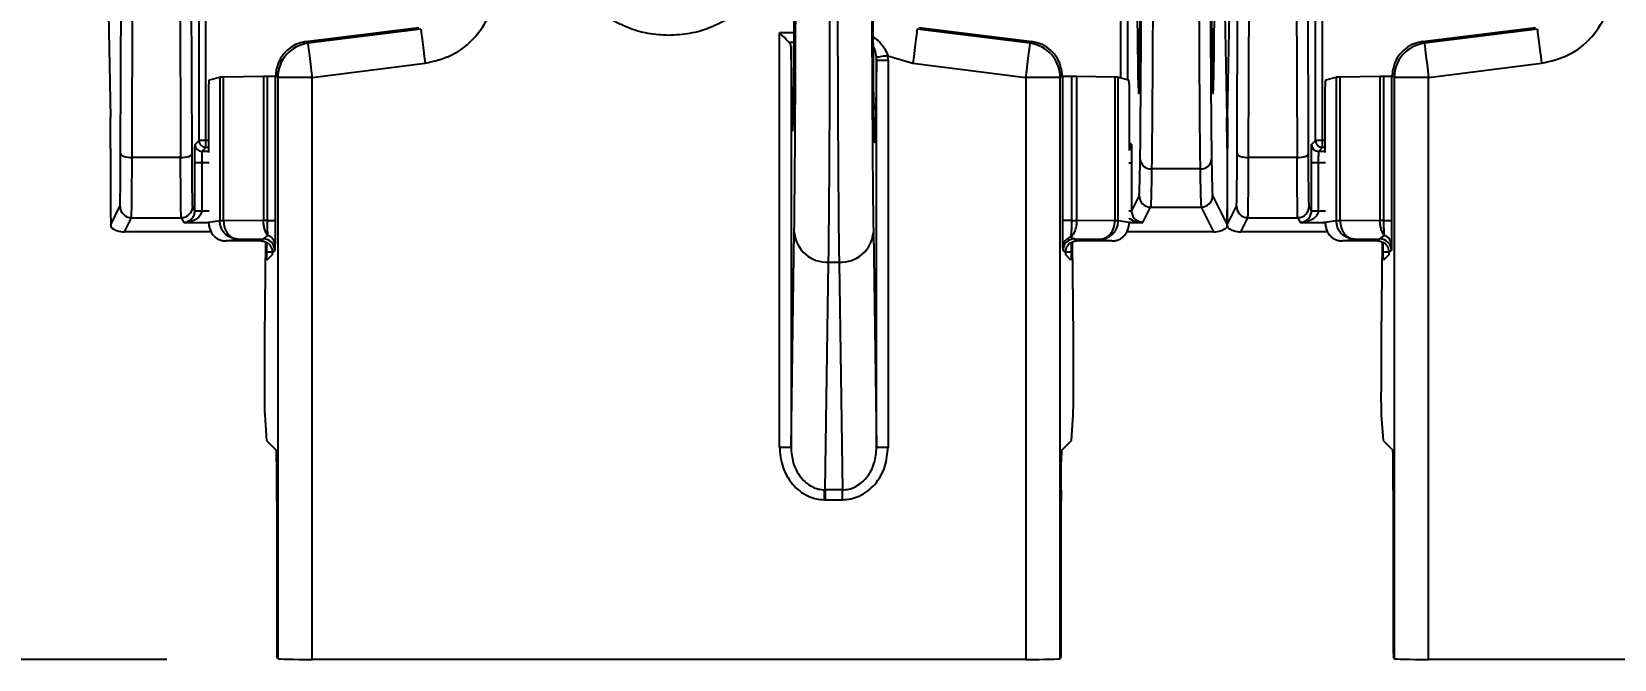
# Model space of a CAD drawing. Header units: inches. Extents: x 897.4 to 914.4, y -8.5 to 2.5.
# Drawn here: x 906.065 to 907.426, y -2.488 to -1.948 of the extents above; entities that cross this region are included whole.
import ezdxf

# ---------------------------------------------------------------- set-up
doc = ezdxf.new("R2010")
doc.units = ezdxf.units.IN
doc.header["$LTSCALE"] = 4
doc.header["$MEASUREMENT"] = 0
doc.layers.get('0').update_dxf_attribs({"linetype": 'CONTINUOUS'})
doc.layers.get('DEFPOINTS').update_dxf_attribs({"linetype": 'CONTINUOUS'})
doc.layers.add('DIMENSIONS', color=140, linetype='CONTINUOUS')
doc.styles.get("Standard").update_dxf_attribs({"font": 'romans.shx'})
doc.dimstyles.get("Standard").update_dxf_attribs({"dimtxt": 0.15, "dimasz": 0.18, "dimexe": 0.0625, "dimexo": 0.125, "dimgap": 0.0625, "dimtad": 0, "dimtih": 1, "dimtoh": 1, "dimzin": 0, "dimdsep": 46, "dimtxsty": 'Standard', "dimcen": 0.09, "dimadec": 0, "dimazin": 0, "dimtfac": 1, "dimtofl": 0, "dimtmove": 0, "dimatfit": 3, "dimfxl": 1, "dimtolj": 1, "dimtzin": 0, "dimarcsym": 0})

# ---------------------------------------------------------------- blocks, each defined once
blk = doc.blocks.new('*D9')
at = {"layer": 'DEFPOINTS', "color": 0}
for p in [(906.3065, 1.413), (905.4688, -2.4882), (906.3065, -2.4882)]:
    blk.add_point(p, dxfattribs=at)
at = {"layer": 'DIMENSIONS', "color": 0, "lineweight": -2}
for p, q in [((906.1815, 1.413), (905.4063, 1.413)), ((905.4688, 1.233), (905.4688, -0.2233)), ((905.4688, -2.3082), (905.4688, -0.8519)), ((906.1815, -2.4882), (905.4063, -2.4882))]:
    blk.add_line(p, q, dxfattribs=at)
at = {"layer": 'DIMENSIONS', "color": 0}
for points in [[(905.4388, 1.233), (905.4988, 1.233), (905.4688, 1.413)], [(905.4388, -2.3082), (905.4988, -2.3082), (905.4688, -2.4882)]]:
    blk.add_solid(points, dxfattribs=at)
at = {"layer": 'DIMENSIONS', "color": 0, "char_height": 0.15, "attachment_point": 5}
for s, insert in [('\\A1;3.90', (905.4688, -0.4001)), ('\\A1;[99.1]', (905.4688, -0.7144))]:
    blk.add_mtext(s, dxfattribs=dict(at, insert=insert))

msp = doc.modelspace()

# ---------------------------------------------------------------- linework, layer by layer
for p, q in [((906.1419, -2.053), (906.143, -1.6969)), ((906.1517, -2.0564), (906.1529, -1.7002)), ((906.1923, -1.7002), (906.1934, -2.0564)), ((906.2033, -2.053), (906.2022, -1.6969)), ((907.1018, -2.053), (907.103, -1.6969)), ((907.1117, -2.0564), (907.1128, -1.7002)), ((907.1523, -1.7002), (907.1534, -2.0564)), ((907.1632, -2.053), (907.1621, -1.6969)), ((906.131, -1.9093), (906.1331, -2.0219)), ((907.0909, -1.9093), (907.093, -2.0219)), ((907.0936, -2.0219), (907.0957, -1.9093)), ((906.2093, -2.0418), (906.2093, -1.9192)), ((906.2152, -2.0418), (906.2152, -1.9192)), ((907.0016, -1.9192), (907.0016, -1.9878)), ((907.0075, -1.9192), (907.0075, -1.9893)), ((907.1693, -2.0418), (907.1693, -1.9192)), ((907.1752, -2.0418), (907.1752, -1.9192)), ((906.3012, -1.9566), (906.3983, -1.9445)), ((906.8283, -1.9445), (906.9255, -1.9566)), ((907.2611, -1.9566), (907.3583, -1.9445)), ((906.3012, -1.9566), (906.3028, -1.9581)), ((906.4, -1.9459), (906.3028, -1.9581)), ((906.7084, -2.3056), (906.7084, -1.949)), ((906.721, -1.9491), (906.7084, -1.949)), ((906.721, -1.9575), (906.7168, -1.9574)), ((906.9238, -1.9581), (906.8267, -1.9459)), ((906.9238, -1.9581), (906.9255, -1.9566)), ((907.2611, -1.9566), (907.2628, -1.9581)), ((907.3599, -1.9459), (907.2628, -1.9581)), ((906.7183, -1.9606), (906.7183, -2.3056)), ((906.7189, -2.0067), (906.7183, -1.9606)), ((906.7919, -1.9725), (906.7913, -2.0152)), ((906.7919, -1.9725), (906.7918, -1.9701)), ((906.7919, -2.3056), (906.7919, -1.9725)), ((906.7919, -1.9725), (906.8017, -1.9725)), ((906.8017, -1.9725), (906.8015, -1.9688)), ((906.8015, -1.9688), (906.823, -1.9752)), ((906.8017, -1.9725), (906.8017, -2.3056)), ((906.2753, -1.9859), (906.2747, -1.9867)), ((906.2747, -1.9867), (906.2747, -2.1106)), ((906.277, -1.9874), (906.2753, -1.9859)), ((906.2753, -1.9859), (906.2753, -1.9859)), ((906.3065, -1.9874), (906.4036, -1.9752)), ((906.823, -1.9752), (906.9202, -1.9874)), ((906.9514, -1.9859), (906.9497, -1.9874)), ((906.9519, -1.9867), (906.9514, -1.9859)), ((906.9519, -2.1106), (906.9519, -1.9867)), ((907.2352, -1.9859), (907.2347, -1.9867)), ((907.2347, -1.9867), (907.2347, -2.1106)), ((907.2369, -1.9874), (907.2352, -1.9859)), ((907.2352, -1.9859), (907.2352, -1.9859)), ((907.2664, -1.9874), (907.3636, -1.9752)), ((906.2177, -2.052), (906.2177, -1.9981)), ((906.2182, -1.9895), (906.2271, -1.9873)), ((906.2271, -1.9873), (906.2271, -2.1108)), ((906.2647, -1.9868), (906.2304, -1.9872)), ((906.2304, -2.1108), (906.2304, -1.9872)), ((906.2647, -1.9868), (906.2647, -2.1106)), ((906.2681, -2.1106), (906.2681, -1.9868)), ((906.3065, -1.9874), (906.277, -1.9874)), ((906.277, -1.9874), (906.277, -2.4875)), ((906.3065, -2.4882), (906.3065, -1.9874)), ((906.9202, -1.9874), (906.9202, -2.4882)), ((906.9497, -1.9874), (906.9202, -1.9874)), ((906.9497, -2.4875), (906.9497, -1.9874)), ((906.9595, -1.9868), (906.9595, -2.1106)), ((906.9641, -2.1106), (906.9641, -1.9868)), ((906.9968, -1.9872), (906.9641, -1.9868)), ((906.9968, -1.9872), (906.9968, -2.1108)), ((906.9997, -2.1108), (906.9997, -1.9873)), ((906.9997, -1.9873), (907.0085, -1.9895)), ((907.009, -1.9981), (907.009, -2.0504)), ((907.1776, -2.052), (907.1776, -1.9981)), ((907.1781, -1.9895), (907.1871, -1.9873)), ((907.1871, -1.9873), (907.1871, -2.1108)), ((907.2246, -1.9868), (907.1903, -1.9872)), ((907.1903, -2.1108), (907.1903, -1.9872)), ((907.2246, -1.9868), (907.2246, -2.1106)), ((907.228, -2.1106), (907.228, -1.9868)), ((907.2664, -1.9874), (907.2369, -1.9874)), ((907.2369, -1.9874), (907.2369, -2.4875)), ((907.2664, -2.4882), (907.2664, -1.9874)), ((906.7189, -2.0067), (906.7205, -2.0067)), ((906.1332, -2.0487), (906.1332, -2.0871)), ((906.2059, -2.0452), (906.2093, -2.0418)), ((906.2152, -2.0418), (906.2093, -2.0418)), ((906.2152, -2.0477), (906.2118, -2.0511)), ((906.2177, -2.0511), (906.2118, -2.0511)), ((906.2152, -2.0477), (906.2152, -2.0418)), ((906.2177, -2.0418), (906.2152, -2.0418)), ((906.2177, -2.0477), (906.2152, -2.0477)), ((907.009, -2.0433), (907.0109, -2.0452)), ((907.0932, -2.0487), (907.0932, -2.0871)), ((907.0935, -2.0871), (907.0935, -2.0487)), ((907.1658, -2.0452), (907.1693, -2.0418)), ((907.1752, -2.0418), (907.1693, -2.0418)), ((907.1752, -2.0477), (907.1718, -2.0511)), ((907.1776, -2.0511), (907.1718, -2.0511)), ((907.1752, -2.0477), (907.1752, -2.0418)), ((907.1776, -2.0418), (907.1752, -2.0418)), ((907.1776, -2.0477), (907.1752, -2.0477)), ((906.1934, -2.0564), (906.1517, -2.0564)), ((906.2058, -2.1022), (906.2058, -2.061)), ((906.2117, -2.061), (906.2058, -2.061)), ((906.2117, -2.061), (906.2117, -2.1022)), ((906.218, -2.061), (906.2117, -2.061)), ((907.0086, -2.061), (907.0111, -2.061)), ((907.0111, -2.061), (907.0111, -2.1022)), ((907.07, -2.0662), (907.0283, -2.0662)), ((907.1534, -2.0564), (907.1117, -2.0564)), ((907.1657, -2.1022), (907.1657, -2.061)), ((907.1716, -2.061), (907.1657, -2.061)), ((907.1716, -2.061), (907.1716, -2.1022)), ((907.1779, -2.061), (907.1716, -2.061)), ((907.0176, -2.0892), (907.0111, -2.1022)), ((907.0808, -2.0892), (907.0933, -2.1143)), ((906.1334, -2.1143), (906.1413, -2.0983)), ((906.1451, -2.1203), (906.1512, -2.1082)), ((906.1512, -2.1082), (906.194, -2.1082)), ((906.194, -2.1082), (906.1961, -2.1123)), ((906.2058, -2.1022), (906.2038, -2.0983)), ((906.2058, -2.1024), (906.2058, -2.1022)), ((906.2058, -2.1022), (906.2117, -2.1022)), ((906.2117, -2.1022), (906.2117, -2.1025)), ((906.218, -2.1025), (906.2117, -2.1025)), ((907.0086, -2.1022), (907.0111, -2.1022)), ((907.0111, -2.1022), (907.0111, -2.1024)), ((907.0208, -2.1123), (907.0274, -2.0991)), ((907.0274, -2.0991), (907.0709, -2.0991)), ((907.0709, -2.0991), (907.0815, -2.1203)), ((907.0933, -2.1143), (907.1013, -2.0983)), ((907.1051, -2.1203), (907.1111, -2.1082)), ((907.1111, -2.1082), (907.1539, -2.1082)), ((907.1539, -2.1082), (907.156, -2.1123)), ((907.1657, -2.1022), (907.1638, -2.0983)), ((907.1657, -2.1024), (907.1657, -2.1022)), ((907.1657, -2.1022), (907.1716, -2.1022)), ((907.1716, -2.1022), (907.1716, -2.1025)), ((907.1779, -2.1025), (907.1716, -2.1025)), ((906.2198, -2.1203), (906.1451, -2.1203)), ((906.1961, -2.1123), (906.2177, -2.1123)), ((906.2271, -2.1108), (906.2177, -2.1123)), ((906.2177, -2.1123), (906.2177, -2.1115)), ((906.2304, -2.1108), (906.2271, -2.1108)), ((906.2647, -2.1106), (906.2304, -2.1108)), ((906.2304, -2.1108), (906.2304, -2.1108)), ((906.7183, -2.3056), (906.7211, -2.1207)), ((906.7891, -2.1207), (906.7919, -2.3056)), ((906.9968, -2.1109), (906.9641, -2.1106)), ((906.9968, -2.1108), (906.9968, -2.1109)), ((906.9997, -2.1108), (906.9968, -2.1108)), ((906.9997, -2.1108), (906.9997, -2.1109)), ((907.009, -2.1123), (906.9997, -2.1108)), ((907.0815, -2.1203), (907.0069, -2.1203)), ((907.009, -2.1115), (907.009, -2.1123)), ((907.009, -2.1123), (907.0208, -2.1123)), ((907.1798, -2.1203), (907.1051, -2.1203)), ((907.156, -2.1123), (907.1776, -2.1123)), ((907.1871, -2.1108), (907.1776, -2.1123)), ((907.1776, -2.1123), (907.1776, -2.1115)), ((907.1903, -2.1108), (907.1871, -2.1108)), ((907.2246, -2.1106), (907.1903, -2.1108)), ((907.1903, -2.1108), (907.1903, -2.1108)), ((906.2303, -2.128), (906.2326, -2.1282)), ((906.2326, -2.1282), (906.2427, -2.1266)), ((906.2628, -2.1282), (906.2326, -2.1282)), ((906.2398, -2.1261), (906.2427, -2.1266)), ((906.2427, -2.1266), (906.2646, -2.1264)), ((906.2628, -2.1282), (906.2646, -2.1264)), ((906.2646, -2.1264), (906.2685, -2.1235)), ((906.2665, -2.129), (906.2656, -2.2108)), ((906.2675, -2.1375), (906.2675, -2.1295)), ((906.2745, -2.1363), (906.2726, -2.138)), ((906.9522, -2.1363), (906.9521, -2.1335)), ((906.9541, -2.138), (906.9522, -2.1363)), ((906.9588, -2.1247), (906.962, -2.1264)), ((906.9592, -2.1295), (906.9591, -2.1375)), ((906.9611, -2.2108), (906.9602, -2.129)), ((906.962, -2.1264), (906.984, -2.1266)), ((906.962, -2.1264), (906.9639, -2.1282)), ((906.9941, -2.1282), (906.9639, -2.1282)), ((906.984, -2.1266), (906.9871, -2.1261)), ((906.984, -2.1266), (906.9941, -2.1282)), ((906.9941, -2.1282), (906.9964, -2.128)), ((907.1902, -2.128), (907.1925, -2.1282)), ((907.1925, -2.1282), (907.2027, -2.1266)), ((907.2227, -2.1282), (907.1925, -2.1282)), ((907.1997, -2.1261), (907.2027, -2.1266)), ((907.2027, -2.1266), (907.2246, -2.1264)), ((907.2227, -2.1282), (907.2246, -2.1264)), ((907.2246, -2.1264), (907.2285, -2.1235)), ((907.2264, -2.129), (907.2256, -2.2108)), ((907.2275, -2.1375), (907.2274, -2.1295)), ((907.2344, -2.1363), (907.2325, -2.138)), ((906.2675, -2.1375), (906.2725, -2.1375)), ((906.2725, -2.1397), (906.2677, -2.1446)), ((906.7476, -2.3424), (906.7506, -2.1463)), ((906.7506, -2.1463), (906.7596, -2.1463)), ((906.7596, -2.1463), (906.7625, -2.3424)), ((906.9541, -2.1375), (906.9591, -2.1375)), ((906.959, -2.1446), (906.9542, -2.1397)), ((907.2275, -2.1375), (907.2325, -2.1375)), ((907.2325, -2.1397), (907.2276, -2.1446)), ((906.2656, -2.2108), (906.2656, -2.2583)), ((906.9611, -2.2583), (906.9611, -2.2108)), ((907.2256, -2.2108), (907.2256, -2.2583)), ((906.2658, -2.2778), (906.2673, -2.2999)), ((906.9593, -2.2998), (906.9609, -2.2778)), ((907.2257, -2.2778), (907.2273, -2.2999)), ((906.2674, -2.3), (906.2673, -2.2999)), ((906.2674, -2.3), (906.2759, -2.3085)), ((906.7084, -2.3056), (906.7183, -2.3056)), ((906.7919, -2.3056), (906.8017, -2.3056)), ((906.9508, -2.3085), (906.9593, -2.3)), ((906.9593, -2.2998), (906.9593, -2.3)), ((907.2273, -2.3), (907.2273, -2.2999)), ((907.2273, -2.3), (907.2359, -2.3085)), ((906.2762, -2.3426), (906.2761, -2.3184)), ((906.9505, -2.3426), (906.9506, -2.3184)), ((907.2361, -2.3426), (907.236, -2.3184)), ((906.2762, -2.3525), (906.2762, -2.4755)), ((906.7471, -2.3509), (906.7476, -2.3509)), ((906.7472, -2.3424), (906.7476, -2.3424)), ((906.7625, -2.3424), (906.7476, -2.3424)), ((906.7476, -2.3424), (906.7476, -2.3509)), ((906.7476, -2.3509), (906.7625, -2.3509)), ((906.7625, -2.3509), (906.7625, -2.3424)), ((906.9505, -2.4755), (906.9505, -2.3525)), ((907.2361, -2.3525), (907.2361, -2.4755)), ((906.277, -2.4875), (906.2763, -2.4854)), ((906.9202, -2.4882), (906.3065, -2.4882)), ((906.9504, -2.4854), (906.9497, -2.4875)), ((907.2369, -2.4875), (907.2362, -2.4854)), ((907.8801, -2.4882), (907.2664, -2.4882))]:
    msp.add_line(p, q)
at = {"flags": 128}
for points in [[(906.3028, -1.9581), (906.3029, -1.9587), (906.3031, -1.9604), (906.3035, -1.9631), (906.3039, -1.9667), (906.3045, -1.9712), (906.3051, -1.9762), (906.3058, -1.9817), (906.3065, -1.9874)], [(906.4, -1.9459), (906.4, -1.9465), (906.4003, -1.9482), (906.4006, -1.9509), (906.4011, -1.9546), (906.4016, -1.959), (906.4022, -1.9641), (906.4029, -1.9695), (906.4036, -1.9752)], [(906.7168, -1.9574), (906.7156, -1.9562), (906.714, -1.9547), (906.7123, -1.9529), (906.7104, -1.951), (906.7084, -1.949)], [(906.8267, -1.9459), (906.8266, -1.9465), (906.8264, -1.9482), (906.8261, -1.9509), (906.8256, -1.9546), (906.8251, -1.959), (906.8244, -1.9641), (906.8238, -1.9695), (906.823, -1.9752)], [(906.9202, -1.9874), (906.9209, -1.9817), (906.9216, -1.9762), (906.9222, -1.9712), (906.9228, -1.9667), (906.9232, -1.9631), (906.9235, -1.9604), (906.9238, -1.9587), (906.9238, -1.9581)], [(907.2628, -1.9581), (907.2629, -1.9587), (907.2631, -1.9604), (907.2634, -1.9631), (907.2639, -1.9667), (907.2644, -1.9712), (907.2651, -1.9762), (907.2657, -1.9817), (907.2664, -1.9874)], [(907.3599, -1.9459), (907.36, -1.9465), (907.3602, -1.9482), (907.3605, -1.9509), (907.361, -1.9546), (907.3616, -1.959), (907.3622, -1.9641), (907.3629, -1.9695), (907.3636, -1.9752)], [(906.8015, -1.9688), (906.7997, -1.9691), (906.7979, -1.9693), (906.7963, -1.9695), (906.7949, -1.9697), (906.7937, -1.9699), (906.7927, -1.97), (906.7921, -1.9701), (906.7918, -1.9701)], [(906.1419, -2.053), (906.1421, -2.0537), (906.1427, -2.0543), (906.1436, -2.0549), (906.1448, -2.0554), (906.1463, -2.0558), (906.148, -2.0561), (906.1498, -2.0563), (906.1517, -2.0564)], [(906.1934, -2.0564), (906.1954, -2.0563), (906.1972, -2.0561), (906.1989, -2.0558), (906.2004, -2.0554), (906.2016, -2.0549), (906.2025, -2.0543), (906.2031, -2.0537), (906.2033, -2.053)], [(907.1018, -2.053), (907.102, -2.0537), (907.1026, -2.0543), (907.1035, -2.0549), (907.1047, -2.0554), (907.1062, -2.0558), (907.1079, -2.0561), (907.1098, -2.0563), (907.1117, -2.0564)], [(907.1534, -2.0564), (907.1553, -2.0563), (907.1571, -2.0561), (907.1588, -2.0558), (907.1603, -2.0554), (907.1615, -2.0549), (907.1625, -2.0543), (907.163, -2.0537), (907.1632, -2.053)], [(906.2058, -2.1024), (906.2059, -2.1024), (906.2062, -2.1024), (906.2068, -2.1024), (906.2075, -2.1024), (906.2084, -2.1024), (906.2094, -2.1024), (906.2105, -2.1024), (906.2117, -2.1025)], [(907.0086, -2.1024), (907.0093, -2.1024), (907.0101, -2.1024), (907.0106, -2.1024), (907.0109, -2.1024), (907.0111, -2.1024)], [(907.1657, -2.1024), (907.1658, -2.1024), (907.1662, -2.1024), (907.1667, -2.1024), (907.1675, -2.1024), (907.1683, -2.1024), (907.1694, -2.1024), (907.1705, -2.1024), (907.1716, -2.1025)], [(906.7471, -2.3509), (906.7471, -2.3496), (906.7471, -2.3483), (906.7472, -2.3471), (906.7472, -2.346), (906.7472, -2.3449), (906.7472, -2.3439), (906.7472, -2.3431), (906.7472, -2.3424)]]:
    msp.add_lwpolyline(points, dxfattribs=at)
for centre, radius, start, end in [((906.3065, -1.9874), 0.0295, 97.1288, 179.9963), ((906.9202, -1.9874), 0.0295, 0.0044, 82.8706), ((907.2664, -1.9874), 0.0295, 97.1288, 179.9963), ((906.7838, -2.0154), 0.00752, 0.7879, 38.271), ((906.2118, -2.0452), 0.00591, 180.0051, 269.9978), ((907.005, -2.0452), 0.00591, 312.4287, 359.9801), ((907.1718, -2.0452), 0.00591, 180.0051, 269.9978), ((907.0277, -2.057), 0.00924, 185.397, 274.005), ((907.0707, -2.057), 0.00924, 265.9947, 354.6024), ((907.0274, -2.0892), 0.00984, 180.0137, 269.9932), ((907.0709, -2.0892), 0.00984, 270.0068, 359.9863), ((906.1512, -2.0983), 0.00984, 180.0123, 269.9945), ((906.194, -2.0983), 0.00984, 270.0082, 359.985), ((907.1111, -2.0983), 0.00984, 180.0123, 269.9945), ((907.1539, -2.0983), 0.00984, 270.0082, 359.985), ((906.2308, -2.23), 0.1192, 90.1997, 91.7592), ((906.2338, -2.1108), 0.00673, 179.8105, 180.5677), ((906.7489, -2.1185), 0.0279, 184.693, 273.5181), ((906.7613, -2.1185), 0.0279, 266.4819, 355.3073), ((906.9964, -2.2083), 0.0974, 88.1078, 89.7954), ((907.1907, -2.23), 0.1192, 90.1997, 91.7592), ((907.1938, -2.1108), 0.00673, 179.8105, 180.5677), ((906.2646, -2.1363), 0.00984, 0.0035, 89.9965), ((906.2658, -2.1319), 0.00886, 2.2495, 71.9749), ((906.9615, -2.1337), 0.00939, 106.109, 178.7451), ((906.962, -2.1363), 0.00984, 90.0037, 179.9963), ((907.2246, -2.1363), 0.00984, 0.0035, 89.9965), ((907.2257, -2.1319), 0.00886, 2.2495, 71.9749)]:
    msp.add_arc(centre, radius, start, end)
for centre, major_axis, ratio, start_param, end_param in [((907.0172, -1.8241), (0, 0.1772), 0.008727, 1.570796, 4.712389), ((907.0811, -1.8241), (0, 0.1772), 0.008727, 1.570796, 4.712389), ((906.7197, -1.8565), (0, 0.1769), 0.008727, 2.584961, 4.712389), ((906.3049, -1.9859), (0.0221, -0.0195), 0.999932, 2.418406, 3.661574), ((906.7084, -1.9606), (0.00984, -0.00008), 0.622195, 0.013944, 0.561811), ((906.9218, -1.9859), (-0.0221, -0.0195), 0.999932, 2.621611, 3.86478), ((907.2648, -1.9859), (0.0221, -0.0195), 0.999932, 2.418406, 3.661574), ((906.133, -2.0487), (0, 0.0295), 0.008727, 4.712389, 5.846853), ((907.0929, -2.0487), (0, 0.0295), 0.008727, 4.712389, 5.846853), ((907.0937, -2.0487), (0, 0.0295), 0.008727, 0.436332, 1.570796), ((906.1335, -2.0871), (0, 0.0295), 0.008727, 1.570796, 2.738614), ((907.0934, -2.0871), (0, 0.0295), 0.008727, 1.570796, 2.738614), ((907.0932, -2.0871), (0, 0.0295), 0.008727, 3.544571, 4.712389), ((906.1427, -2.1154), (0.0101, -0.0015), 0.462497, 3.718444, 5.026646), ((907.084, -2.1154), (0.0101, 0.0015), 0.462497, 4.398132, 5.706334), ((907.1026, -2.1154), (0.0101, -0.0015), 0.462497, 3.718444, 5.026646), ((906.2725, -2.1299), (0, 0.00984), 0.008727, 3.150319, 3.734407), ((906.9542, -2.1299), (0, 0.00984), 0.008727, 2.548778, 3.132866), ((907.2325, -2.1299), (0, 0.00984), 0.008727, 3.150319, 3.734407), ((906.2658, -2.2583), (0, 0.0197), 0.008727, 1.570796, 3.01942), ((906.9609, -2.2583), (0, 0.0197), 0.008727, 3.263766, 4.712389), ((907.2257, -2.2583), (0, 0.0197), 0.008727, 1.570796, 3.01942), ((906.2759, -2.3282), (0, 0.0197), 0.008727, 5.235988, 6.274459), ((906.9508, -2.3282), (0, 0.0197), 0.008727, 0.008727, 1.047198), ((907.2358, -2.3282), (0, 0.0197), 0.008727, 5.235988, 6.274459), ((906.276, -2.3525), (0, 0.0197), 0.008727, 4.712389, 5.235988), ((906.9506, -2.3525), (0, 0.0197), 0.008727, 1.047198, 1.570796), ((907.236, -2.3525), (0, 0.0197), 0.008727, 4.712389, 5.235988), ((906.2763, -2.4755), (0, 0.00984), 0.008727, 1.570796, 3.115413), ((906.9504, -2.4755), (0, 0.00984), 0.008727, 3.167773, 4.712389), ((907.2362, -2.4755), (0, 0.00984), 0.008727, 1.570796, 3.115413), ((906.3065, -2.4875), (0.0295, 0), 0.026186, 3.150319, 4.712389), ((906.9202, -2.4875), (0.0295, 0), 0.026186, 4.712389, 6.274459), ((907.2664, -2.4875), (0.0295, 0), 0.026186, 3.150319, 4.712389)]:
    msp.add_ellipse(centre, major_axis=major_axis, ratio=ratio, start_param=start_param, end_param=end_param)
for points, knots in [([(906.6133, -1.758), (906.6073, -1.7584), (906.5951, -1.759), (906.5771, -1.7645), (906.56, -1.7733), (906.5447, -1.7858), (906.5342, -1.7986), (906.5276, -1.81), (906.5223, -1.8215), (906.518, -1.8363), (906.5163, -1.8545), (906.518, -1.8727), (906.5232, -1.8907), (906.5321, -1.9079), (906.5446, -1.9232), (906.5574, -1.9337), (906.5688, -1.9403), (906.5803, -1.9455), (906.5951, -1.9501), (906.6073, -1.9507), (906.6133, -1.951)], [0, 0, 0, 0, 0.059974, 0.119983, 0.184936, 0.249956, 0.314908, 0.347281, 0.380016, 0.439973, 0.499999, 0.559956, 0.619983, 0.684935, 0.749957, 0.814909, 0.847281, 0.880016, 0.939991, 1, 1, 1, 1]), ([(906.6133, -1.951), (906.6194, -1.9507), (906.6315, -1.9501), (906.6495, -1.9446), (906.6667, -1.9358), (906.682, -1.9232), (906.6925, -1.9105), (906.6991, -1.8991), (906.7043, -1.8876), (906.7087, -1.8727), (906.7104, -1.8545), (906.7087, -1.8363), (906.7034, -1.8183), (906.6946, -1.8012), (906.682, -1.7858), (906.6693, -1.7754), (906.6579, -1.7688), (906.6464, -1.7635), (906.6315, -1.759), (906.6194, -1.7584), (906.6133, -1.758)], [0, 0, 0, 0, 0.059974, 0.119983, 0.184935, 0.249957, 0.314909, 0.347282, 0.380016, 0.439973, 0.5, 0.559956, 0.619983, 0.684935, 0.749956, 0.814908, 0.847282, 0.880016, 0.939991, 1, 1, 1, 1]), ([(907.0185, -2.0578), (907.0186, -2.0514), (907.0187, -2.0386), (907.0189, -2.0148), (907.0191, -1.988), (907.0193, -1.9581), (907.0194, -1.926), (907.0195, -1.8926), (907.0196, -1.8584), (907.0196, -1.8356), (907.0196, -1.8241)], [0, 0, 0, 0, 0.122952, 0.245941, 0.372934, 0.500004, 0.626997, 0.754065, 0.877014, 1, 1, 1, 1]), ([(907.0294, -1.8241), (907.0294, -1.8352), (907.0294, -1.8575), (907.0294, -1.891), (907.0293, -1.9244), (907.0292, -1.9571), (907.029, -1.9884), (907.0288, -2.0176), (907.0286, -2.0443), (907.0284, -2.0588), (907.0283, -2.0662)], [0, 0, 0, 0, 0.114605, 0.23218, 0.352726, 0.476241, 0.602727, 0.732182, 0.864606, 1, 1, 1, 1]), ([(907.0689, -1.8241), (907.0689, -1.8352), (907.0689, -1.8575), (907.0689, -1.891), (907.069, -1.9244), (907.0692, -1.9571), (907.0693, -1.9884), (907.0695, -2.0176), (907.0697, -2.0443), (907.0699, -2.0588), (907.07, -2.0662)], [0, 0, 0, 0, 0.114605, 0.23218, 0.352726, 0.476241, 0.602727, 0.732182, 0.864606, 1, 1, 1, 1]), ([(907.0787, -1.8241), (907.0787, -1.8356), (907.0787, -1.8584), (907.0788, -1.8926), (907.0789, -1.926), (907.079, -1.9581), (907.0792, -1.988), (907.0794, -2.0148), (907.0796, -2.0386), (907.0798, -2.0514), (907.0799, -2.0578)], [0, 0, 0, 0, 0.1229487, 0.2459349, 0.3729272, 0.4999953, 0.6269886, 0.7540583, 0.8770101, 1, 1, 1, 1]), ([(906.7211, -2.1207), (906.7212, -2.1138), (906.7213, -2.0999), (906.7216, -2.0735), (906.7218, -2.0434), (906.722, -2.0095), (906.7222, -1.973), (906.7223, -1.9348), (906.7224, -1.8957), (906.7224, -1.8696), (906.7224, -1.8565)], [0, 0, 0, 0, 0.122809, 0.245651, 0.372795, 0.500004, 0.627146, 0.754354, 0.877161, 1, 1, 1, 1]), ([(906.7506, -2.1463), (906.7507, -2.1378), (906.7509, -2.1209), (906.7512, -2.0892), (906.7514, -2.0544), (906.7516, -2.0168), (906.7517, -1.9774), (906.7518, -1.9371), (906.7519, -1.8967), (906.7519, -1.8698), (906.7519, -1.8565)], [0, 0, 0, 0, 0.136212, 0.269222, 0.399029, 0.525631, 0.64903, 0.769224, 0.886214, 1, 1, 1, 1]), ([(906.7582, -1.8565), (906.7582, -1.8698), (906.7582, -1.8967), (906.7583, -1.9371), (906.7584, -1.9774), (906.7586, -2.0168), (906.7587, -2.0544), (906.759, -2.0892), (906.7592, -2.1209), (906.7595, -2.1378), (906.7596, -2.1463)], [0, 0, 0, 0, 0.113786, 0.230776, 0.35097, 0.474369, 0.600971, 0.730778, 0.863788, 1, 1, 1, 1]), ([(906.7878, -1.8565), (906.7878, -1.8696), (906.7878, -1.8957), (906.7878, -1.9348), (906.7879, -1.973), (906.7881, -2.0095), (906.7883, -2.0434), (906.7885, -2.0735), (906.7888, -2.0999), (906.789, -2.1138), (906.7891, -2.1207)], [0, 0, 0, 0, 0.122806, 0.245646, 0.372787, 0.499996, 0.627139, 0.754349, 0.877158, 1, 1, 1, 1]), ([(906.7902, -2.0413), (906.7902, -2.0407), (906.79, -2.0389), (906.7898, -2.0319), (906.7896, -2.0205), (906.7894, -2.0055), (906.7892, -1.9876), (906.7891, -1.9673), (906.789, -1.9456), (906.7889, -1.9229), (906.7888, -1.8936), (906.7888, -1.871), (906.7888, -1.8565)], [0, 0, 0, 0, 0.054832, 0.156632, 0.258509, 0.360308, 0.462185, 0.559821, 0.657535, 0.747785, 0.838113, 1, 1, 1, 1]), ([(906.4036, -1.9752), (906.4115, -1.9734), (906.4278, -1.9697), (906.4478, -1.9534), (906.4615, -1.9315), (906.4632, -1.9149), (906.464, -1.9068)], [0, 0, 0, 0, 0.2416505, 0.5000014, 0.7583522, 1, 1, 1, 1]), ([(907.3636, -1.9752), (907.3714, -1.9734), (907.3877, -1.9697), (907.4078, -1.9534), (907.4214, -1.9315), (907.4231, -1.9149), (907.4239, -1.9068)], [0, 0, 0, 0, 0.2416505, 0.5000014, 0.7583522, 1, 1, 1, 1]), ([(906.789, -1.9528), (906.7909, -1.954), (906.7947, -1.9568), (906.799, -1.9624), (906.8007, -1.9667), (906.8015, -1.9688)], [0, 0, 0, 0, 0.323513, 0.680025, 1, 1, 1, 1]), ([(906.7918, -1.9701), (906.7917, -1.9696), (906.7913, -1.9668), (906.7906, -1.9638), (906.7892, -1.9617), (906.7891, -1.9616)], [0, 0, 0, 0, 0.17699, 0.93883, 1, 1, 1, 1]), ([(906.2747, -1.9867), (906.2747, -1.9867), (906.2745, -1.9867), (906.273, -1.9867), (906.2709, -1.9868), (906.269, -1.9868), (906.2681, -1.9868)], [0, 0, 0, 0, 0.25, 0.499998, 0.749995, 1, 1, 1, 1]), ([(906.276, -1.9799), (906.2758, -1.9806), (906.2756, -1.9819), (906.2754, -1.9837), (906.2753, -1.985), (906.2753, -1.9857), (906.2753, -1.9858), (906.2753, -1.9859)], [0, 0, 0, 0, 0.215797, 0.431732, 0.645337, 0.859617, 1, 1, 1, 1]), ([(906.9514, -1.9859), (906.9514, -1.9858), (906.9514, -1.9856), (906.9513, -1.9846), (906.9512, -1.9831), (906.951, -1.9814), (906.9508, -1.9804), (906.9507, -1.9799)], [0, 0, 0, 0, 0.2154969, 0.4309917, 0.6461363, 0.8599928, 1, 1, 1, 1]), ([(906.9595, -1.9868), (906.9584, -1.9868), (906.9564, -1.9868), (906.9539, -1.9867), (906.9523, -1.9867), (906.952, -1.9867), (906.9519, -1.9867)], [0, 0, 0, 0, 0.25, 0.499999, 0.749999, 1, 1, 1, 1]), ([(907.2347, -1.9867), (907.2346, -1.9867), (907.2344, -1.9867), (907.2329, -1.9867), (907.2308, -1.9868), (907.229, -1.9868), (907.228, -1.9868)], [0, 0, 0, 0, 0.25, 0.499998, 0.749995, 1, 1, 1, 1]), ([(907.2359, -1.9799), (907.2358, -1.9806), (907.2355, -1.9819), (907.2353, -1.9837), (907.2353, -1.985), (907.2352, -1.9857), (907.2352, -1.9858), (907.2352, -1.9859)], [0, 0, 0, 0, 0.215797, 0.431732, 0.645337, 0.859617, 1, 1, 1, 1]), ([(906.2177, -1.9981), (906.2177, -1.9977), (906.2177, -1.9969), (906.2177, -1.9953), (906.2179, -1.9921), (906.2181, -1.9906), (906.2182, -1.9895)], [0, 0, 0, 0, 0.082931, 0.173795, 0.39387, 1, 1, 1, 1]), ([(906.2304, -1.9872), (906.2299, -1.9872), (906.229, -1.9872), (906.228, -1.9873), (906.2273, -1.9873), (906.2272, -1.9873), (906.2271, -1.9873)], [0, 0, 0, 0, 0.249993, 0.499991, 0.750002, 1, 1, 1, 1]), ([(906.2681, -1.9868), (906.2675, -1.9868), (906.2662, -1.9868), (906.2652, -1.9868), (906.2647, -1.9868)], [0, 0, 0, 0, 0.500017, 1, 1, 1, 1]), ([(906.9641, -1.9868), (906.9634, -1.9868), (906.9621, -1.9868), (906.9603, -1.9868), (906.9595, -1.9868)], [0, 0, 0, 0, 0.500003, 1, 1, 1, 1]), ([(906.9997, -1.9873), (906.9995, -1.9873), (906.9991, -1.9873), (906.9976, -1.9873), (906.9968, -1.9872)], [0, 0, 0, 0, 0.499999, 1, 1, 1, 1]), ([(907.0085, -1.9895), (907.0086, -1.9906), (907.0088, -1.9921), (907.009, -1.9953), (907.009, -1.9969), (907.009, -1.9977), (907.009, -1.9981)], [0, 0, 0, 0, 0.606127, 0.826186, 0.917069, 1, 1, 1, 1]), ([(907.1776, -1.9981), (907.1776, -1.9977), (907.1776, -1.9969), (907.1777, -1.9953), (907.1778, -1.9921), (907.178, -1.9906), (907.1781, -1.9895)], [0, 0, 0, 0, 0.082931, 0.173795, 0.39387, 1, 1, 1, 1]), ([(907.1903, -1.9872), (907.1898, -1.9872), (907.1889, -1.9872), (907.188, -1.9873), (907.1873, -1.9873), (907.1871, -1.9873), (907.1871, -1.9873)], [0, 0, 0, 0, 0.249993, 0.499991, 0.750002, 1, 1, 1, 1]), ([(907.228, -1.9868), (907.2274, -1.9868), (907.2262, -1.9868), (907.2251, -1.9868), (907.2246, -1.9868)], [0, 0, 0, 0, 0.500017, 1, 1, 1, 1]), ([(906.7913, -2.0152), (906.7912, -2.0189), (906.7911, -2.0261), (906.7909, -2.0344), (906.7907, -2.0405), (906.7905, -2.0435), (906.7903, -2.044), (906.7902, -2.0419), (906.7902, -2.0413)], [0, 0, 0, 0, 0.1677402, 0.3355604, 0.5223135, 0.709227, 0.9112632, 1, 1, 1, 1]), ([(906.1413, -2.0983), (906.1414, -2.0976), (906.1415, -2.0962), (906.1417, -2.0863), (906.1418, -2.0718), (906.1419, -2.0592), (906.1419, -2.053)], [0, 0, 0, 0, 0.244248, 0.500004, 0.755759, 1, 1, 1, 1]), ([(906.2038, -2.0983), (906.2038, -2.0976), (906.2037, -2.0962), (906.2035, -2.0863), (906.2034, -2.0718), (906.2033, -2.0592), (906.2033, -2.053)], [0, 0, 0, 0, 0.244248, 0.500004, 0.755759, 1, 1, 1, 1]), ([(906.2058, -2.061), (906.2058, -2.059), (906.2058, -2.056), (906.2058, -2.0523), (906.2058, -2.0498), (906.2058, -2.0478), (906.2059, -2.0458), (906.2059, -2.0455), (906.2059, -2.0452)], [0, 0, 0, 0, 0.239567, 0.368277, 0.499997, 0.628712, 0.760432, 1, 1, 1, 1]), ([(906.2093, -2.0418), (906.2094, -2.0426), (906.2096, -2.0441), (906.211, -2.0461), (906.2129, -2.0474), (906.2145, -2.0476), (906.2152, -2.0477)], [0, 0, 0, 0, 0.250006, 0.5, 0.749994, 1, 1, 1, 1]), ([(906.2118, -2.0511), (906.2118, -2.0513), (906.2118, -2.0516), (906.2117, -2.0539), (906.2117, -2.0571), (906.2117, -2.0597), (906.2117, -2.061)], [0, 0, 0, 0, 0.25, 0.5, 0.749985, 1, 1, 1, 1]), ([(907.0109, -2.0452), (907.0109, -2.0455), (907.011, -2.0458), (907.011, -2.0478), (907.011, -2.0498), (907.011, -2.0523), (907.0111, -2.056), (907.0111, -2.059), (907.0111, -2.061)], [0, 0, 0, 0, 0.239567, 0.368284, 0.500001, 0.628719, 0.760433, 1, 1, 1, 1]), ([(907.1013, -2.0983), (907.1013, -2.0976), (907.1015, -2.0962), (907.1016, -2.0863), (907.1018, -2.0718), (907.1018, -2.0592), (907.1018, -2.053)], [0, 0, 0, 0, 0.244248, 0.500004, 0.755759, 1, 1, 1, 1]), ([(907.1638, -2.0983), (907.1637, -2.0976), (907.1636, -2.0962), (907.1634, -2.0863), (907.1633, -2.0718), (907.1633, -2.0592), (907.1632, -2.053)], [0, 0, 0, 0, 0.244248, 0.500004, 0.755759, 1, 1, 1, 1]), ([(907.1657, -2.061), (907.1657, -2.059), (907.1657, -2.056), (907.1657, -2.0523), (907.1657, -2.0498), (907.1658, -2.0478), (907.1658, -2.0458), (907.1658, -2.0455), (907.1658, -2.0452)], [0, 0, 0, 0, 0.239567, 0.368277, 0.499997, 0.628712, 0.760432, 1, 1, 1, 1]), ([(907.1693, -2.0418), (907.1694, -2.0426), (907.1695, -2.0441), (907.1709, -2.0461), (907.1729, -2.0474), (907.1744, -2.0476), (907.1752, -2.0477)], [0, 0, 0, 0, 0.250006, 0.5, 0.749994, 1, 1, 1, 1]), ([(907.1718, -2.0511), (907.1717, -2.0513), (907.1717, -2.0516), (907.1717, -2.0539), (907.1716, -2.0571), (907.1716, -2.0597), (907.1716, -2.061)], [0, 0, 0, 0, 0.25, 0.5, 0.749985, 1, 1, 1, 1]), ([(906.1512, -2.1082), (906.1512, -2.107), (906.1514, -2.1048), (906.1515, -2.0909), (906.1517, -2.0744), (906.1517, -2.062), (906.1517, -2.0564)], [0, 0, 0, 0, 0.3036189, 0.5715736, 0.8037369, 1, 1, 1, 1]), ([(906.194, -2.1082), (906.1939, -2.107), (906.1938, -2.1048), (906.1936, -2.0909), (906.1935, -2.0744), (906.1935, -2.062), (906.1934, -2.0564)], [0, 0, 0, 0, 0.303619, 0.571574, 0.803737, 1, 1, 1, 1]), ([(907.0176, -2.0892), (907.0176, -2.0887), (907.0178, -2.0877), (907.018, -2.0812), (907.0183, -2.0718), (907.0184, -2.0625), (907.0185, -2.0578)], [0, 0, 0, 0, 0.249952, 0.5, 0.749952, 1, 1, 1, 1]), ([(907.0283, -2.0662), (907.0282, -2.071), (907.0281, -2.0807), (907.0279, -2.0907), (907.0276, -2.0974), (907.0275, -2.0985), (907.0274, -2.0991)], [0, 0, 0, 0, 0.25, 0.5, 0.75, 1, 1, 1, 1]), ([(907.07, -2.0662), (907.0701, -2.071), (907.0702, -2.0807), (907.0705, -2.0907), (907.0707, -2.0974), (907.0709, -2.0985), (907.0709, -2.0991)], [0, 0, 0, 0, 0.2500003, 0.4999999, 0.7500003, 1, 1, 1, 1]), ([(907.0799, -2.0578), (907.0799, -2.0625), (907.0801, -2.0717), (907.0803, -2.0812), (907.0805, -2.0877), (907.0807, -2.0887), (907.0808, -2.0892)], [0, 0, 0, 0, 0.24995, 0.499998, 0.74995, 1, 1, 1, 1]), ([(907.1111, -2.1082), (907.1112, -2.107), (907.1113, -2.1048), (907.1115, -2.0909), (907.1116, -2.0744), (907.1117, -2.062), (907.1117, -2.0564)], [0, 0, 0, 0, 0.3036189, 0.5715736, 0.8037369, 1, 1, 1, 1]), ([(907.1539, -2.1082), (907.1539, -2.107), (907.1537, -2.1048), (907.1536, -2.0909), (907.1535, -2.0744), (907.1534, -2.062), (907.1534, -2.0564)], [0, 0, 0, 0, 0.303619, 0.571574, 0.803737, 1, 1, 1, 1]), ([(906.2117, -2.1025), (906.2116, -2.1031), (906.2114, -2.1044), (906.2104, -2.1062), (906.209, -2.108), (906.2061, -2.1101), (906.2017, -2.1119), (906.198, -2.1122), (906.1961, -2.1123)], [0, 0, 0, 0, 0.082518, 0.17495, 0.28228, 0.407728, 0.699562, 1, 1, 1, 1]), ([(906.1997, -2.1114), (906.2008, -2.1109), (906.2024, -2.11), (906.2041, -2.1079), (906.205, -2.1061), (906.2056, -2.1043), (906.2057, -2.103), (906.2058, -2.1024)], [0, 0, 0, 0, 0.4072173, 0.5895841, 0.7456225, 0.8800043, 1, 1, 1, 1]), ([(907.0208, -2.1123), (907.0189, -2.1121), (907.0151, -2.1118), (907.0111, -2.1104), (907.0093, -2.1089), (907.009, -2.1087)], [0, 0, 0, 0, 0.466685, 0.920023, 1, 1, 1, 1]), ([(907.0111, -2.1024), (907.0111, -2.103), (907.0112, -2.1043), (907.0118, -2.1061), (907.0127, -2.1079), (907.0145, -2.11), (907.016, -2.1109), (907.0171, -2.1114)], [0, 0, 0, 0, 0.119978, 0.254358, 0.410393, 0.592776, 1, 1, 1, 1]), ([(907.1716, -2.1025), (907.1715, -2.1031), (907.1714, -2.1044), (907.1704, -2.1062), (907.1689, -2.108), (907.1661, -2.1101), (907.1617, -2.1119), (907.1579, -2.1122), (907.156, -2.1123)], [0, 0, 0, 0, 0.082518, 0.17495, 0.28228, 0.407728, 0.699562, 1, 1, 1, 1]), ([(907.1597, -2.1114), (907.1607, -2.1109), (907.1623, -2.11), (907.164, -2.1079), (907.165, -2.1061), (907.1656, -2.1043), (907.1657, -2.103), (907.1657, -2.1024)], [0, 0, 0, 0, 0.4072173, 0.5895841, 0.7456225, 0.8800043, 1, 1, 1, 1]), ([(906.1334, -2.1143), (906.1335, -2.1153), (906.1337, -2.1165), (906.1338, -2.1166), (906.1338, -2.1166)], [0, 0, 0, 0, 0.845051, 1, 1, 1, 1]), ([(906.1961, -2.1123), (906.1973, -2.1123), (906.1985, -2.1123), (906.1997, -2.1115), (906.1997, -2.1114)], [0, 0, 0, 0, 0.962366, 1, 1, 1, 1]), ([(906.2177, -2.1123), (906.2177, -2.1127), (906.2177, -2.1137), (906.2179, -2.1156), (906.2189, -2.1194), (906.2201, -2.1213), (906.221, -2.1227)], [0, 0, 0, 0, 0.090664, 0.186361, 0.40446, 1, 1, 1, 1]), ([(906.221, -2.1227), (906.2214, -2.1232), (906.2223, -2.1242), (906.2244, -2.1259), (906.2271, -2.1273), (906.2292, -2.1278), (906.2303, -2.128)], [0, 0, 0, 0, 0.242181, 0.499483, 0.758266, 1, 1, 1, 1]), ([(906.2387, -2.126), (906.2377, -2.1257), (906.2352, -2.1249), (906.2321, -2.1226), (906.2296, -2.1196), (906.2277, -2.1159), (906.2273, -2.1129), (906.2271, -2.1109)], [0, 0, 0, 0, 0.148012, 0.401036, 0.557704, 0.709919, 1, 1, 1, 1]), ([(906.2304, -2.1108), (906.2305, -2.1128), (906.2308, -2.1159), (906.2324, -2.1195), (906.2343, -2.1225), (906.2368, -2.1249), (906.2389, -2.1258), (906.2398, -2.1261)], [0, 0, 0, 0, 0.285693, 0.435597, 0.589932, 0.839097, 1, 1, 1, 1]), ([(906.2681, -2.1106), (906.2675, -2.1106), (906.2662, -2.1106), (906.2652, -2.1106), (906.2647, -2.1106)], [0, 0, 0, 0, 0.5000174, 1, 1, 1, 1]), ([(906.2685, -2.1235), (906.2679, -2.1227), (906.2668, -2.121), (906.2656, -2.1177), (906.2648, -2.1142), (906.2647, -2.1118), (906.2647, -2.1106)], [0, 0, 0, 0, 0.266899, 0.52239, 0.766705, 1, 1, 1, 1]), ([(906.2681, -2.1106), (906.269, -2.1106), (906.2709, -2.1106), (906.273, -2.1106), (906.2745, -2.1106), (906.2747, -2.1106), (906.2747, -2.1106)], [0, 0, 0, 0, 0.250005, 0.500002, 0.75, 1, 1, 1, 1]), ([(906.2685, -2.1235), (906.2685, -2.1228), (906.2683, -2.1213), (906.2682, -2.1182), (906.2681, -2.1145), (906.2681, -2.1119), (906.2681, -2.1106)], [0, 0, 0, 0, 0.251914, 0.500868, 0.749477, 1, 1, 1, 1]), ([(906.2747, -2.1106), (906.2747, -2.1128), (906.2747, -2.1171), (906.2747, -2.123), (906.2747, -2.1282), (906.2747, -2.1305), (906.2746, -2.1316)], [0, 0, 0, 0, 0.24932, 0.499877, 0.749499, 1, 1, 1, 1]), ([(906.9521, -2.1335), (906.952, -2.1325), (906.952, -2.1304), (906.952, -2.1248), (906.9519, -2.1181), (906.9519, -2.1131), (906.9519, -2.1106)], [0, 0, 0, 0, 0.248957, 0.500098, 0.749327, 1, 1, 1, 1]), ([(906.9595, -2.1106), (906.9584, -2.1106), (906.9564, -2.1106), (906.9539, -2.1106), (906.9523, -2.1106), (906.952, -2.1106), (906.9519, -2.1106)], [0, 0, 0, 0, 0.25, 0.499999, 0.749999, 1, 1, 1, 1]), ([(906.9595, -2.1106), (906.9595, -2.1121), (906.9594, -2.1152), (906.9593, -2.1193), (906.9591, -2.1227), (906.9589, -2.124), (906.9588, -2.1247)], [0, 0, 0, 0, 0.249907, 0.499771, 0.749779, 1, 1, 1, 1]), ([(906.9588, -2.1247), (906.9597, -2.1239), (906.9612, -2.1223), (906.9629, -2.1186), (906.9639, -2.1147), (906.9641, -2.112), (906.9641, -2.1106)], [0, 0, 0, 0, 0.273196, 0.530761, 0.772925, 1, 1, 1, 1]), ([(906.9595, -2.1106), (906.9603, -2.1106), (906.9621, -2.1106), (906.9634, -2.1106), (906.9641, -2.1106)], [0, 0, 0, 0, 0.499997, 1, 1, 1, 1]), ([(906.9871, -2.1261), (906.988, -2.1258), (906.9901, -2.1249), (906.9928, -2.1225), (906.9947, -2.1196), (906.9963, -2.1159), (906.9966, -2.1129), (906.9968, -2.1109)], [0, 0, 0, 0, 0.160764, 0.409846, 0.564164, 0.714114, 1, 1, 1, 1]), ([(906.988, -2.1261), (906.989, -2.1257), (906.9916, -2.1249), (906.9947, -2.1226), (906.9971, -2.1196), (906.9991, -2.116), (906.9994, -2.1129), (906.9997, -2.1109)], [0, 0, 0, 0, 0.152225, 0.403822, 0.559722, 0.711223, 1, 1, 1, 1]), ([(906.9964, -2.128), (906.9974, -2.1278), (906.9996, -2.1273), (907.0023, -2.1259), (907.0044, -2.1242), (907.0052, -2.1232), (907.0056, -2.1227)], [0, 0, 0, 0, 0.241192, 0.499428, 0.757237, 1, 1, 1, 1]), ([(907.0056, -2.1227), (907.0066, -2.1213), (907.0078, -2.1194), (907.0087, -2.1156), (907.009, -2.1137), (907.009, -2.1127), (907.009, -2.1123)], [0, 0, 0, 0, 0.59554, 0.813639, 0.909336, 1, 1, 1, 1]), ([(907.0171, -2.1114), (907.0171, -2.1115), (907.0183, -2.1123), (907.0196, -2.1123), (907.0208, -2.1123)], [0, 0, 0, 0, 0.037634, 1, 1, 1, 1]), ([(907.0933, -2.1143), (907.0932, -2.1153), (907.093, -2.1165), (907.0929, -2.1166), (907.0929, -2.1166)], [0, 0, 0, 0, 0.845051, 1, 1, 1, 1]), ([(907.0933, -2.1143), (907.0935, -2.1153), (907.0936, -2.1165), (907.0937, -2.1166), (907.0937, -2.1166)], [0, 0, 0, 0, 0.845051, 1, 1, 1, 1]), ([(907.156, -2.1123), (907.1572, -2.1123), (907.1585, -2.1123), (907.1596, -2.1115), (907.1597, -2.1114)], [0, 0, 0, 0, 0.962366, 1, 1, 1, 1]), ([(907.1776, -2.1123), (907.1776, -2.1127), (907.1776, -2.1137), (907.1779, -2.1156), (907.1788, -2.1194), (907.1801, -2.1213), (907.181, -2.1227)], [0, 0, 0, 0, 0.090664, 0.186361, 0.40446, 1, 1, 1, 1]), ([(907.181, -2.1227), (907.1814, -2.1232), (907.1822, -2.1242), (907.1843, -2.1259), (907.187, -2.1273), (907.1892, -2.1278), (907.1902, -2.128)], [0, 0, 0, 0, 0.242181, 0.499483, 0.758266, 1, 1, 1, 1]), ([(907.1986, -2.126), (907.1977, -2.1257), (907.1951, -2.1249), (907.192, -2.1226), (907.1896, -2.1196), (907.1876, -2.1159), (907.1873, -2.1129), (907.1871, -2.1109)], [0, 0, 0, 0, 0.148012, 0.401036, 0.557704, 0.709919, 1, 1, 1, 1]), ([(907.1903, -2.1108), (907.1905, -2.1128), (907.1908, -2.1159), (907.1923, -2.1195), (907.1942, -2.1225), (907.1968, -2.1249), (907.1989, -2.1258), (907.1997, -2.1261)], [0, 0, 0, 0, 0.285693, 0.435597, 0.589932, 0.839097, 1, 1, 1, 1]), ([(907.228, -2.1106), (907.2274, -2.1106), (907.2262, -2.1106), (907.2251, -2.1106), (907.2246, -2.1106)], [0, 0, 0, 0, 0.5000174, 1, 1, 1, 1]), ([(907.2285, -2.1235), (907.2279, -2.1227), (907.2267, -2.121), (907.2255, -2.1177), (907.2248, -2.1142), (907.2247, -2.1118), (907.2246, -2.1106)], [0, 0, 0, 0, 0.266899, 0.52239, 0.766705, 1, 1, 1, 1]), ([(907.228, -2.1106), (907.229, -2.1106), (907.2308, -2.1106), (907.2329, -2.1106), (907.2344, -2.1106), (907.2346, -2.1106), (907.2347, -2.1106)], [0, 0, 0, 0, 0.250005, 0.500002, 0.75, 1, 1, 1, 1]), ([(907.2285, -2.1235), (907.2284, -2.1228), (907.2283, -2.1213), (907.2281, -2.1182), (907.2281, -2.1145), (907.228, -2.1119), (907.228, -2.1106)], [0, 0, 0, 0, 0.251914, 0.500868, 0.749477, 1, 1, 1, 1]), ([(907.2347, -2.1106), (907.2347, -2.1128), (907.2347, -2.1171), (907.2347, -2.123), (907.2346, -2.1282), (907.2346, -2.1305), (907.2346, -2.1316)], [0, 0, 0, 0, 0.24932, 0.499877, 0.749499, 1, 1, 1, 1]), ([(906.2427, -2.1266), (906.2414, -2.1266), (906.2401, -2.1265), (906.2388, -2.126), (906.2387, -2.126)], [0, 0, 0, 0, 0.924396, 1, 1, 1, 1]), ([(906.2628, -2.1282), (906.2638, -2.1282), (906.2657, -2.1284), (906.2675, -2.1294), (906.2683, -2.1299)], [0, 0, 0, 0, 0.500012, 1, 1, 1, 1]), ([(906.2726, -2.138), (906.2726, -2.1374), (906.2725, -2.1363), (906.2718, -2.1339), (906.2705, -2.1316), (906.2691, -2.1305), (906.2683, -2.1299)], [0, 0, 0, 0, 0.254264, 0.509672, 0.743571, 1, 1, 1, 1]), ([(906.2746, -2.1316), (906.2746, -2.1329), (906.2746, -2.1357), (906.2745, -2.1361), (906.2745, -2.1363)], [0, 0, 0, 0, 0.489679, 1, 1, 1, 1]), ([(906.9584, -2.1299), (906.9576, -2.1305), (906.9562, -2.1316), (906.9548, -2.134), (906.9542, -2.1362), (906.9541, -2.1374), (906.9541, -2.138), (906.9541, -2.138)], [0, 0, 0, 0, 0.252497, 0.506118, 0.739032, 0.971887, 1, 1, 1, 1]), ([(906.9584, -2.1299), (906.9592, -2.1294), (906.9609, -2.1284), (906.9629, -2.1282), (906.9639, -2.1282)], [0, 0, 0, 0, 0.5, 1, 1, 1, 1]), ([(906.984, -2.1266), (906.9853, -2.1266), (906.9867, -2.1265), (906.9879, -2.1261), (906.988, -2.1261)], [0, 0, 0, 0, 0.948221, 1, 1, 1, 1]), ([(907.2027, -2.1266), (907.2014, -2.1266), (907.2, -2.1265), (907.1987, -2.126), (907.1986, -2.126)], [0, 0, 0, 0, 0.924396, 1, 1, 1, 1]), ([(907.2227, -2.1282), (907.2237, -2.1282), (907.2257, -2.1284), (907.2274, -2.1294), (907.2283, -2.1299)], [0, 0, 0, 0, 0.500012, 1, 1, 1, 1]), ([(907.2325, -2.138), (907.2325, -2.1374), (907.2325, -2.1363), (907.2318, -2.1339), (907.2304, -2.1316), (907.229, -2.1305), (907.2283, -2.1299)], [0, 0, 0, 0, 0.254264, 0.509672, 0.743571, 1, 1, 1, 1]), ([(907.2346, -2.1316), (907.2346, -2.1329), (907.2345, -2.1357), (907.2344, -2.1361), (907.2344, -2.1363)], [0, 0, 0, 0, 0.489679, 1, 1, 1, 1]), ([(906.2677, -2.1446), (906.2677, -2.1445), (906.2676, -2.1442), (906.2676, -2.142), (906.2675, -2.139), (906.2675, -2.1375)], [0, 0, 0, 0, 0.261171, 0.643604, 1, 1, 1, 1]), ([(906.9591, -2.1375), (906.9591, -2.1386), (906.9591, -2.1413), (906.9591, -2.144), (906.959, -2.1444), (906.959, -2.1446)], [0, 0, 0, 0, 0.26117, 0.643609, 1, 1, 1, 1]), ([(907.2276, -2.1446), (907.2276, -2.1445), (907.2276, -2.1442), (907.2275, -2.142), (907.2275, -2.139), (907.2275, -2.1375)], [0, 0, 0, 0, 0.261171, 0.643604, 1, 1, 1, 1]), ([(906.7084, -2.3056), (906.7089, -2.3112), (906.71, -2.3227), (906.7173, -2.3355), (906.7255, -2.3435), (906.7324, -2.3477), (906.7397, -2.3503), (906.7447, -2.3507), (906.7471, -2.3509)], [0, 0, 0, 0, 0.255437, 0.521823, 0.650064, 0.775077, 0.888092, 1, 1, 1, 1]), ([(906.7183, -2.3056), (906.7186, -2.3102), (906.7194, -2.3194), (906.7248, -2.3298), (906.731, -2.3363), (906.7362, -2.3397), (906.7416, -2.3419), (906.7454, -2.3422), (906.7472, -2.3424)], [0, 0, 0, 0, 0.264829, 0.535936, 0.663367, 0.782053, 0.893615, 1, 1, 1, 1]), ([(906.7625, -2.3424), (906.7644, -2.3422), (906.7682, -2.342), (906.7737, -2.3398), (906.7789, -2.3364), (906.7852, -2.33), (906.7907, -2.3195), (906.7915, -2.3102), (906.7919, -2.3056)], [0, 0, 0, 0, 0.106504, 0.2180328, 0.3365874, 0.4638398, 0.7351332, 1, 1, 1, 1]), ([(906.7625, -2.3509), (906.765, -2.3507), (906.77, -2.3504), (906.7773, -2.3478), (906.7843, -2.3437), (906.7927, -2.3357), (906.8001, -2.3228), (906.8012, -2.3113), (906.8017, -2.3056)], [0, 0, 0, 0, 0.111705, 0.224758, 0.349473, 0.478064, 0.744614, 1, 1, 1, 1])]:
    msp.add_open_spline(points, degree=3, knots=knots)

# ---------------------------------------------------------------- dimensions: what is measured, and where the dimension line sits
at = {"layer": 'DIMENSIONS'}
dim = msp.add_linear_dim(base=(905.4688, -2.4882), p1=(906.3065, 1.413), p2=(906.3065, -2.4882), angle=90, dimstyle='Standard', override={"dimpost": '\\X'}, dxfattribs=at)
dim.commit()
dim.dimension.update_dxf_attribs({"geometry": '*D9', "text_midpoint": (905.4688, -0.5376)})

doc.saveas('drawing.dxf')
